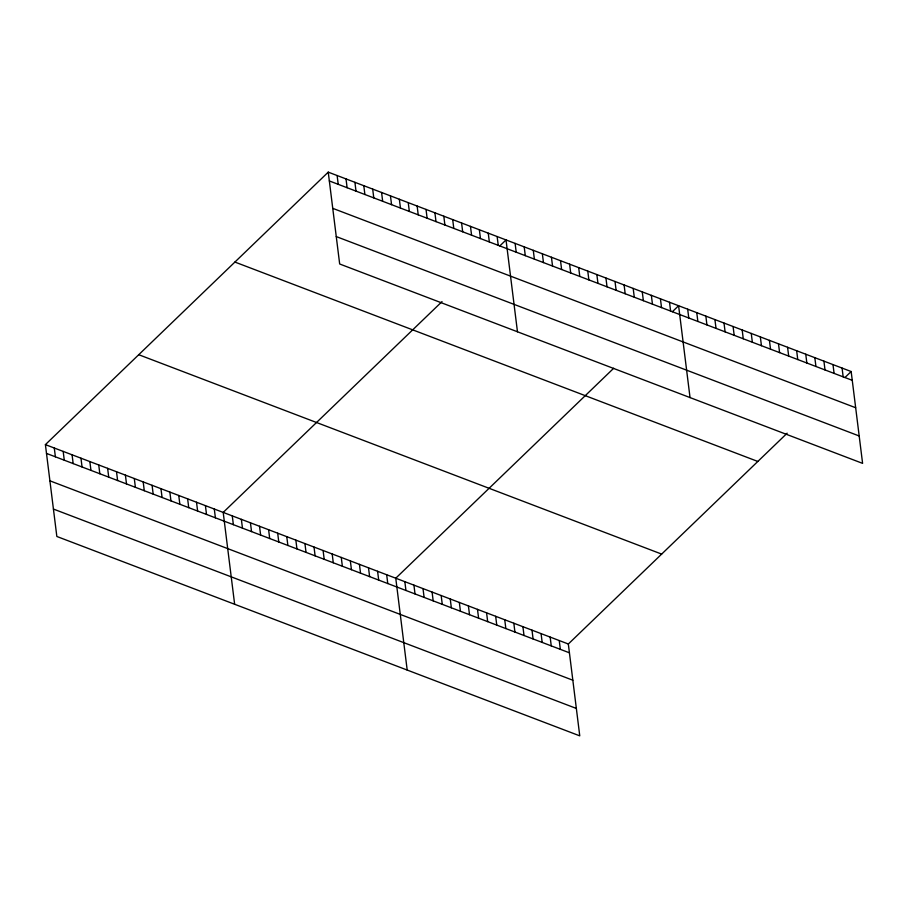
<?xml version="1.0" encoding="UTF-8"?>
<svg xmlns="http://www.w3.org/2000/svg" width="908" height="908" viewBox="0 0 908 908"><rect width="100%" height="100%" fill="white"/><g stroke="black" fill="none" stroke-linecap="round" stroke-linejoin="round"><path stroke-width="1.36" d="M787.157 433.195L568.329 644.01L579.758 735.855L56.841 536.469L45.4 444.625L328.242 172.145L851.159 371.531L862.6 463.375L339.671 263.99L328.242 172.145M442.026 301.592L223.198 512.418L234.639 604.263M499.809 245.932L506.028 239.939L517.469 331.783M613.706 368.251L395.763 578.214L407.193 670.059M672.374 311.728L678.594 305.735L690.035 397.579M844.939 377.535L851.159 371.531M329.332 180.942L852.26 380.327M332.748 208.341L855.665 407.737M336.266 236.579L859.184 435.976M234.9 262.06L757.828 461.457M138.731 354.71L661.66 554.096M45.4 444.625L568.329 644.01M46.501 453.421L569.418 652.807M49.906 480.82L572.835 680.217M53.424 509.059L576.353 708.444M842.079 368.069L843.169 376.865M832.999 364.607L834.089 373.404M823.919 361.146L825.009 369.942M814.828 357.684L815.929 366.48M805.748 354.222L806.849 363.018M796.668 350.76L797.757 359.557M787.588 347.299L788.677 356.084M778.496 343.826L779.597 352.622M769.416 340.364L770.517 349.16M760.337 336.902L761.437 345.698M751.256 333.44L752.346 342.237M742.177 329.979L743.266 338.775M733.085 326.517L734.186 335.313M724.005 323.055L725.106 331.851M714.925 319.593L716.026 328.378M705.845 316.132L706.935 324.916M696.765 312.658L697.855 321.455M687.674 309.197L688.775 317.993M669.514 302.273L670.603 311.069M660.434 298.811L661.523 307.608M651.354 295.35L652.443 304.146M642.262 291.888L643.363 300.684M633.182 288.426L634.283 297.211M624.102 284.953L625.192 293.749M615.022 281.491L616.112 290.288M605.942 278.03L607.032 286.826M596.851 274.568L597.952 283.364M587.771 271.106L588.872 279.902M578.691 267.644L579.781 276.441M569.611 264.183L570.701 272.979M560.52 260.721L561.621 269.506M551.44 257.248L552.541 266.044M542.36 253.786L543.461 262.582M533.28 250.324L534.369 259.12M524.2 246.863L525.289 255.659M515.108 243.401L516.209 252.197M559.237 640.549L560.338 649.345M550.157 637.087L551.258 645.883M497.141 236.545L498.242 245.342M541.077 633.625L542.167 642.421M488.254 233.163L489.344 241.948M531.997 630.163L533.087 638.96M479.367 229.769L480.457 238.566M522.917 626.702L524.007 635.498M470.469 226.376L471.57 235.172M513.826 623.24L514.927 632.036M461.582 222.993L462.683 231.79M504.746 619.778L505.847 628.563M452.695 219.6L453.784 228.396M495.666 616.305L496.755 625.101M443.808 216.206L444.897 225.002M486.586 612.843L487.675 621.64M434.909 212.824L436.01 221.62M477.495 609.381L478.595 618.178M426.022 209.43L427.123 218.226M468.414 605.92L469.515 614.716M417.135 206.037L418.225 214.833M459.334 602.458L460.435 611.254M408.248 202.654L409.338 211.451M450.255 598.996L451.344 607.793M399.35 199.261L400.451 208.057M441.174 595.535L442.264 604.331M390.463 195.867L391.564 204.663M432.083 592.073L433.184 600.858M381.576 192.485L382.665 201.281M423.003 588.6L424.104 597.396M372.689 189.091L373.778 197.887M413.923 585.138L415.024 593.934M363.802 185.709L364.891 194.494M404.843 581.676L405.933 590.472M354.903 182.315L356.004 191.111M346.016 178.921L347.117 187.718M337.129 175.539L338.219 184.324M386.672 574.753L387.773 583.549M377.592 571.291L378.693 580.087M368.512 567.829L369.613 576.625M359.432 564.367L360.521 573.164M350.352 560.906L351.441 569.691M341.26 557.433L342.361 566.229M332.18 553.971L333.281 562.767M323.1 550.509L324.19 559.305M314.02 547.047L315.11 555.844M304.94 543.586L306.03 552.382M295.849 540.124L296.95 548.92M286.769 536.662L287.87 545.458M277.689 533.2L278.779 541.985M268.609 529.727L269.699 538.523M259.529 526.265L260.619 535.062M250.438 522.804L251.539 531.6M241.358 519.342L242.459 528.138M232.278 515.88L233.367 524.676M214.299 509.025L215.4 517.821M205.412 505.642L206.513 514.427M196.525 502.249L197.615 511.045M187.638 498.855L188.728 507.651M178.751 495.473L179.841 504.269M169.853 492.079L170.954 500.876M160.966 488.686L162.067 497.482M152.079 485.303L153.168 494.1M143.192 481.91L144.281 490.706M134.293 478.516L135.394 487.312M125.406 475.134L126.507 483.93M116.519 471.74L117.609 480.536M107.632 468.346L108.722 477.143M98.734 464.964L99.835 473.76M89.847 461.57L90.948 470.367M80.96 458.188L82.049 466.973M72.073 454.794L73.162 463.591M63.174 451.401L64.275 460.197M54.287 448.019L55.388 456.803"/></g></svg>
